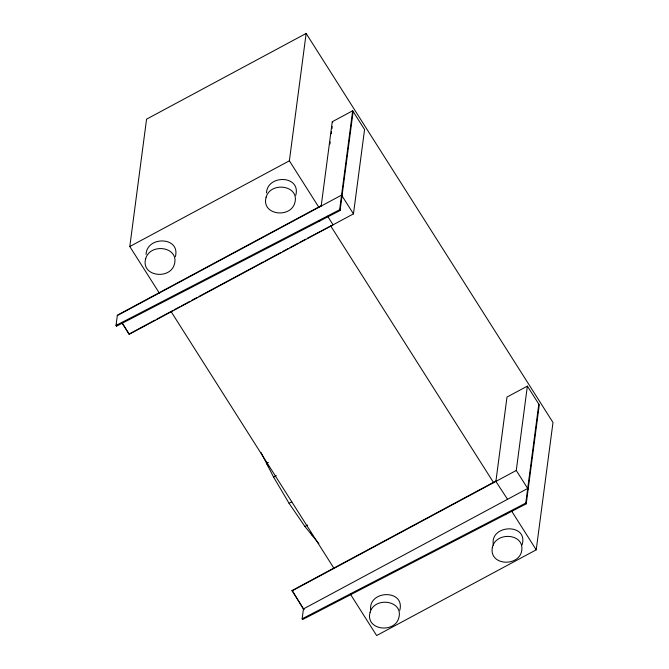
<?xml version="1.0" encoding="UTF-8"?>
<svg xmlns="http://www.w3.org/2000/svg" width="669" height="669" viewBox="0 0 669 669"><rect width="100%" height="100%" fill="white"/><g stroke="black" fill="none" stroke-linecap="round" stroke-linejoin="round"><path stroke-width="1" d="M353.14 111.531L340.111 210.492L116.49 326.204L116.013 325.46L117.368 315.183L321.229 205.684M116.49 326.204L116.749 324.231M159.456 293.281L129.794 246.527L146.561 119.166L306.143 33.45L552.987 422.474L536.22 549.834L376.639 635.55L350.33 594.089M321.179 206.077L332.276 121.733L352.663 110.778L364.563 129.527L353.458 213.871L129.209 334.324L122.235 322.851M319.038 207.557L289.376 160.803L306.143 33.45M329.926 143.977L330.193 141.928M331.272 133.741L331.54 131.693M331.949 128.624L332.217 126.575M340.111 210.492L339.635 209.74L352.663 110.778M292.077 590.526L303.927 609.668L292.077 590.526L495.938 481.028M507.361 499.024L495.888 481.421L506.993 397.077L527.373 386.122L539.273 404.87L526.244 503.832L302.622 619.544L302.145 618.8L303.45 608.924L527.69 488.47M528.167 489.215L516.267 470.466L527.373 386.122M526.244 503.832L525.767 503.088L538.796 404.118M146.059 254.429C146.795 235.806 180.638 236.4 175.387 256.662M266.479 192.99C267.215 174.375 301.067 174.96 295.807 195.231M399.794 610.32C405.247 589.021 368.577 589.966 370.651 609.785M522.063 544.917C528.836 522.656 489.19 524.27 493.413 545.168M129.794 246.527L289.376 160.803M117.318 315.576L341.558 195.122L353.458 213.871M116.013 325.46L339.635 209.74M129.268 333.931L154.974 320.125M156.814 319.138L172.426 310.751M174.258 309.764L179.769 306.803M181.608 305.817L189.871 301.376M191.71 300.389L197.213 297.429M199.053 296.442L263.335 261.913M265.167 260.927L280.779 252.548M282.619 251.561L288.13 248.6M289.961 247.614L298.232 243.173M300.063 242.186L305.574 239.226M307.414 238.239L333.07 224.826L327.634 216.254M268.353 462.413L266.555 463.374L268.637 466.661M260.935 452.411L273.571 477.072L276.272 475.626M273.571 477.072L289.05 503.28L291.751 501.825M289.05 503.28L304.93 526.495L307.631 525.048M292.027 590.919L516.267 470.466M302.145 618.8L525.767 503.088M304.93 526.495L318.854 543.596M332.276 121.733L332.752 122.477M330.795 226.08L493.68 482.784M511.593 511.016L536.22 549.834M319.247 220.695L319.723 221.439M505.379 514.035L505.856 514.787M171.214 311.804L334.099 568.508M310.433 532.532L312.523 535.827M122.143 323.186L129.209 334.324M492.3 547.71C489.156 565.665 518.701 567.145 521.695 550.888C524.831 532.934 495.286 531.454 492.3 547.71M145.691 258.635C140.557 276.422 169.993 280.252 174.383 264.305C179.518 246.518 150.082 242.688 145.691 258.635M266.12 197.204C260.977 214.992 290.413 218.822 294.803 202.874C299.946 185.079 270.502 181.257 266.12 197.204M370.099 612.294C364.956 630.089 394.401 633.911 398.783 617.964C403.925 600.177 374.481 596.347 370.099 612.294"/></g></svg>
